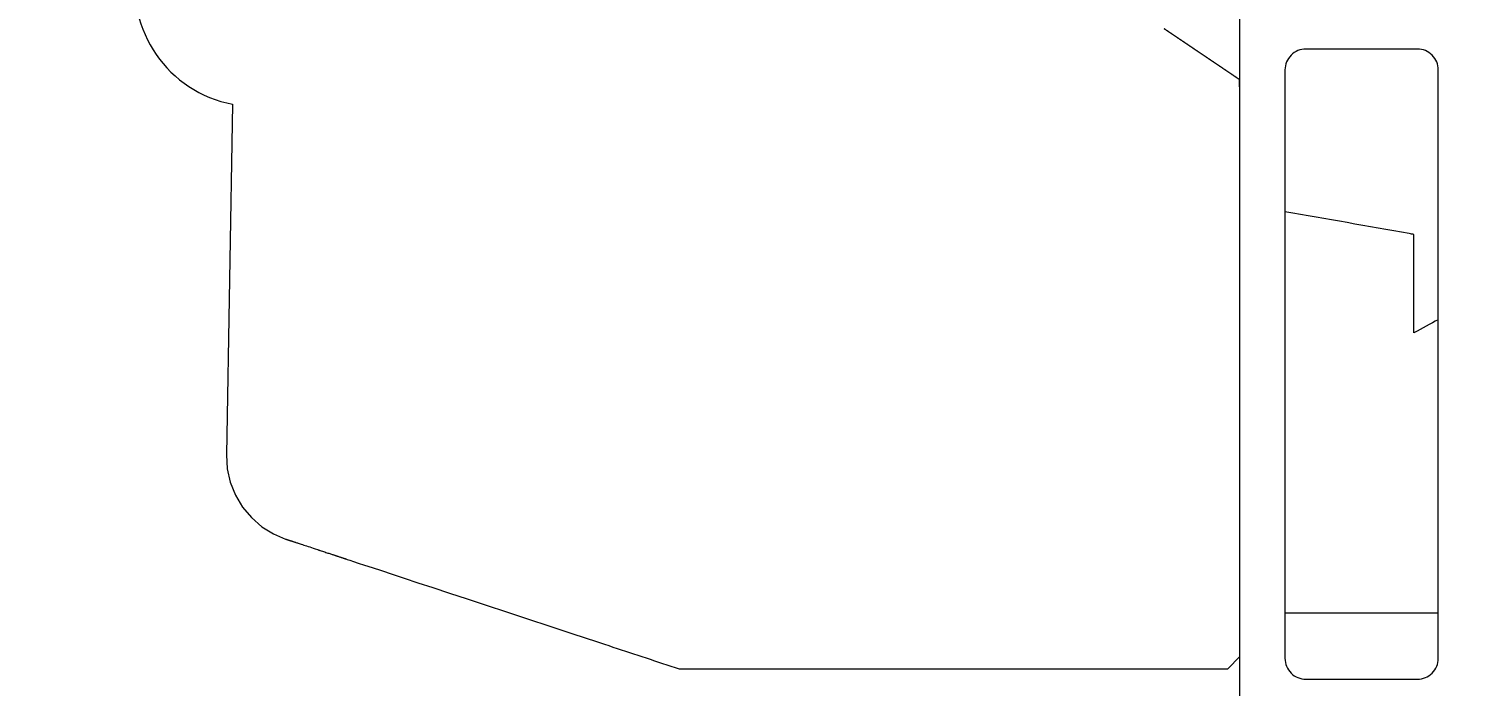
# Model space of a CAD drawing. Header units: inches. Extents: x -3905 to 10892, y 1064 to 9590.
# Drawn here: x 1950.056 to 1952.129, y 3133.018 to 3133.961 of the extents above; entities that cross this region are included whole.
import ezdxf

# ---------------------------------------------------------------- set-up
doc = ezdxf.new("R2010")
doc.units = ezdxf.units.IN
doc.header["$MEASUREMENT"] = 0
doc.header["$PDMODE"] = 3
doc.layers.add('ELEVATIONS', color=40, linetype='Continuous', lineweight=0)
doc.layers.add('SECTIONS', color=70, linetype='Continuous', lineweight=0)
doc.styles.add('DS-TXT1', font='arial.ttf', dxfattribs={"oblique": 10})
doc.dimstyles.new('DS-Fraction', dxfattribs={"dimtxt": 0.1, "dimasz": 0.035, "dimexe": 0.06, "dimexo": 0.06, "dimgap": 0.02, "dimtad": 0, "dimdec": 3, "dimzin": 0, "dimdsep": 46, "dimlunit": 4, "dimtxsty": 'DS-TXT1', "dimblk": 'BOXFILLED', "dimcen": -0.06, "dimclrd": 256, "dimclre": 256, "dimclrt": 256, "dimadec": 0, "dimazin": 0, "dimtfac": 1, "dimtdec": 3, "dimtmove": 1, "dimatfit": 3, "dimfxl": 1, "dimfrac": 2, "dimtolj": 1, "dimtzin": 0, "dimlwd": 0, "dimlwe": -1, "dimarcsym": 0})

# ---------------------------------------------------------------- blocks, each defined once
blk = doc.blocks.new('_BoxFilled')
at = {"color": 0, "linetype": 'ByBlock', "lineweight": -2}
blk.add_line((-0.5, 0), (-1, 0), dxfattribs=at)
at = {"color": 0, "linetype": 'ByBlock'}
blk.add_solid([(-0.5, 0.5), (0.5, 0.5), (-0.5, -0.5), (0.5, -0.5)], dxfattribs=at)
blk = doc.blocks.new('*D485')
at = {"layer": 'Defpoints', "color": 0, "linetype": 'Continuous', "lineweight": 5, "transparency": 16777216}
for p in [(1738.746, 3249.1721), (1953.2609, 3072.6371), (1955.0574, 3072.6371)]:
    blk.add_point(p, dxfattribs=at)
at = {"layer": 'ELEVATIONS', "linetype": 'Continuous', "transparency": 16777216}
for p, q in [((1740.186, 3249.1721), (1954.7009, 3249.1721)), ((1953.6174, 3072.6371), (1951.8209, 3072.6371))]:
    blk.add_line(p, q, dxfattribs=at)
at = {"layer": 'ELEVATIONS', "linetype": 'Continuous', "lineweight": 0, "transparency": 16777216}
for p, q in [((1953.2609, 3247.6721), (1953.2609, 3214.097)), ((1953.2609, 3074.1371), (1953.2609, 3194.0977))]:
    blk.add_line(p, q, dxfattribs=at)
at = {"layer": 'ELEVATIONS', "linetype": 'Continuous', "lineweight": 0, "transparency": 16777216, "xscale": 1.5, "yscale": 1.5, "zscale": 1.5}
for p, rotation in [((1953.2609, 3249.1721), 90), ((1953.2609, 3072.6371), 270)]:
    blk.add_blockref('_BoxFilled', p, dxfattribs=dict(at, rotation=rotation))
at = {"layer": 'ELEVATIONS', "linetype": 'Continuous', "lineweight": 5, "transparency": 16777216, "insert": (1953.2609, 3204.0973), "char_height": 3, "attachment_point": 5, "rotation": 90, "style": 'DS-TXT1'}
blk.add_mtext('\\A1;14\'-8 1/2""', dxfattribs=at)

msp = doc.modelspace()

# ---------------------------------------------------------------- linework, layer by layer
at = {"layer": 'SECTIONS', "lineweight": 0}
for points in [[(1951.85855, 3131.93205), (1951.85855, 3131.98205), (1951.91051, 3132.01205), (1951.93555, 3132.01205), (1951.93555, 3131.99705, 0.4142136), (1951.95055, 3131.98205), (1952.05855, 3131.98205, 0.4142136), (1952.07355, 3131.99705), (1952.07355, 3132.12705, 0.4142136), (1952.05855, 3132.14205), (1951.80855, 3132.14205, -0.4142136), (1951.79355, 3132.15705), (1951.79355, 3134.31705, -0.4142136), (1951.80855, 3134.33205), (1951.84233, 3134.33205, -0.1989124), (1951.85294, 3134.32766), (1951.88415, 3134.29645, 0.1989124), (1951.89476, 3134.29205), (1952.15355, 3134.29205, 0.4142136)], [(1950.21078, 3134.05189, 0.4102705), (1950.34838, 3133.85289), (1950.33939, 3133.34975), (1950.34063, 3133.32994), (1950.34496, 3133.31056), (1950.35232, 3133.29213), (1950.3625, 3133.27508), (1950.37525, 3133.25988), (1950.39026, 3133.24686), (1950.40707, 3133.23643), (1950.42437, 3133.22909), (1950.42513, 3133.22884), (1950.4252, 3133.22882), (1950.42525, 3133.2288), (1950.42531, 3133.22878), (1950.42537, 3133.22876), (1950.42544, 3133.22874), (1950.42552, 3133.22871), (1950.42562, 3133.22868), (1950.42572, 3133.22864), (1950.42583, 3133.22861), (1950.42595, 3133.22857), (1950.42609, 3133.22852), (1950.42623, 3133.22848), (1950.42638, 3133.22843), (1950.42654, 3133.22837), (1950.42671, 3133.22832), (1950.42689, 3133.22826), (1950.42707, 3133.2282), (1950.42725, 3133.22814), (1950.42741, 3133.22809), (1950.42756, 3133.22803), (1950.42771, 3133.22799), (1950.42786, 3133.22794), (1950.428, 3133.22789), (1950.42814, 3133.22785), (1950.42828, 3133.2278), (1950.42842, 3133.22775), (1950.42857, 3133.2277), (1950.42873, 3133.22765), (1950.42889, 3133.2276), (1950.42906, 3133.22754), (1950.42925, 3133.22748), (1950.42945, 3133.22741), (1950.42967, 3133.22734), (1950.4299, 3133.22726), (1950.43015, 3133.22718), (1950.43043, 3133.22709), (1950.43072, 3133.22699), (1950.43105, 3133.22689), (1950.4314, 3133.22677), (1950.43178, 3133.22665), (1950.43219, 3133.22651), (1950.43263, 3133.22636), (1950.43311, 3133.22621), (1950.43362, 3133.22604), (1950.43417, 3133.22586), (1950.43476, 3133.22566), (1950.4354, 3133.22545), (1950.43607, 3133.22523), (1950.4368, 3133.22499), (1950.43757, 3133.22474), (1950.43839, 3133.22447), (1950.43927, 3133.22417), (1950.44026, 3133.22385), (1950.44134, 3133.22349), (1950.44254, 3133.2231), (1950.44384, 3133.22267), (1950.44526, 3133.2222), (1950.44681, 3133.22169), (1950.44848, 3133.22114), (1950.45028, 3133.22054), (1950.45222, 3133.2199), (1950.4543, 3133.21922), (1950.45652, 3133.21849), (1950.45889, 3133.21771), (1950.46141, 3133.21687), (1950.46409, 3133.21599), (1950.46694, 3133.21505), (1950.46995, 3133.21406), (1950.47131, 3133.21361), (1950.47151, 3133.21354), (1950.47171, 3133.21348), (1950.4719, 3133.21341), (1950.47208, 3133.21335), (1950.47226, 3133.2133), (1950.47243, 3133.21324), (1950.47259, 3133.21319), (1950.47275, 3133.21314), (1950.4729, 3133.21309), (1950.47304, 3133.21304), (1950.47317, 3133.213), (1950.4733, 3133.21295), (1950.47342, 3133.21291), (1950.47354, 3133.21287), (1950.47365, 3133.21284), (1950.47376, 3133.2128), (1950.47386, 3133.21277), (1950.47396, 3133.21274), (1950.47409, 3133.21269), (1950.47544, 3133.21225), (1950.47723, 3133.21166), (1950.47895, 3133.21109), (1950.48061, 3133.21054), (1950.48219, 3133.21002), (1950.48369, 3133.20953), (1950.48511, 3133.20906), (1950.48645, 3133.20862), (1950.48771, 3133.2082), (1950.4889, 3133.20781), (1950.49001, 3133.20744), (1950.49105, 3133.2071), (1950.49201, 3133.20678), (1950.49289, 3133.20649), (1950.49369, 3133.20623), (1950.4944, 3133.206), (1950.49502, 3133.20579), (1950.49556, 3133.20561), (1950.49599, 3133.20547), (1950.49633, 3133.20536), (1950.49694, 3133.20516), (1950.4977, 3133.20491), (1950.49853, 3133.20464), (1950.49941, 3133.20434), (1950.50033, 3133.20404), (1950.50128, 3133.20373), (1950.50225, 3133.20341), (1950.50321, 3133.20309), (1950.50417, 3133.20277), (1950.5051, 3133.20247), (1950.506, 3133.20217), (1950.50684, 3133.20189), (1950.50762, 3133.20164), (1950.50832, 3133.20141), (1950.50893, 3133.20121), (1950.50942, 3133.20104), (1950.50979, 3133.20092), (1950.51005, 3133.20083), (1950.5102, 3133.20079), (1950.51025, 3133.20077), (1950.51084, 3133.20057), (1950.51286, 3133.19991), (1950.51638, 3133.19875), (1950.52158, 3133.19703), (1950.5286, 3133.19472), (1950.53761, 3133.19175), (1950.54866, 3133.1881), (1950.56181, 3133.18377), (1950.57708, 3133.17873), (1950.59452, 3133.17298), (1950.61411, 3133.16652), (1950.63576, 3133.15938), (1950.65938, 3133.15159), (1950.68489, 3133.14318), (1950.7122, 3133.13418), (1950.74116, 3133.12463), (1950.77163, 3133.11458), (1950.80347, 3133.10408), (1950.83651, 3133.09319), (1950.87028, 3133.08206), (1950.87622, 3133.08009), (1950.88217, 3133.07813), (1950.88812, 3133.07617), (1950.89406, 3133.07421), (1950.90001, 3133.07225), (1950.90595, 3133.07029), (1950.9119, 3133.06833), (1950.91785, 3133.06637), (1950.92379, 3133.06441), (1950.92974, 3133.06245), (1950.93569, 3133.06049), (1950.94163, 3133.05853), (1950.94758, 3133.05657), (1950.95352, 3133.05461), (1950.95947, 3133.05265), (1950.96542, 3133.05069), (1950.97136, 3133.04873), (1950.97731, 3133.04677), (1950.98326, 3133.04481), (1950.98895, 3133.04306), (1950.99259, 3133.04306), (1950.99624, 3133.04306), (1950.99988, 3133.04306), (1951.00353, 3133.04306), (1951.00717, 3133.04306), (1951.01082, 3133.04306), (1951.01446, 3133.04306), (1951.01811, 3133.04306), (1951.02175, 3133.04306), (1951.0254, 3133.04306), (1951.02904, 3133.04306), (1951.03269, 3133.04306), (1951.03633, 3133.04305), (1951.03998, 3133.04305), (1951.04362, 3133.04305), (1951.04727, 3133.04305), (1951.05091, 3133.04305), (1951.05456, 3133.04305), (1951.0582, 3133.04305), (1951.0628, 3133.04305), (1951.07096, 3133.04305), (1951.07913, 3133.04305), (1951.0873, 3133.04305), (1951.09547, 3133.04305), (1951.10364, 3133.04305), (1951.11181, 3133.04305), (1951.11997, 3133.04305), (1951.12814, 3133.04305), (1951.13631, 3133.04305), (1951.14448, 3133.04305), (1951.15265, 3133.04305), (1951.16082, 3133.04305), (1951.16898, 3133.04305), (1951.17715, 3133.04305), (1951.18532, 3133.04305), (1951.19349, 3133.04305), (1951.20166, 3133.04305), (1951.20983, 3133.04305), (1951.21799, 3133.04305), (1951.23252, 3133.04305), (1951.26116, 3133.04305), (1951.2898, 3133.04305), (1951.31844, 3133.04305), (1951.34708, 3133.04305), (1951.37572, 3133.04305), (1951.40436, 3133.04305), (1951.433, 3133.04305), (1951.46164, 3133.04305), (1951.49028, 3133.04305), (1951.51892, 3133.04305), (1951.54756, 3133.04305), (1951.5762, 3133.04305), (1951.60484, 3133.04305), (1951.63348, 3133.04305), (1951.66212, 3133.04305), (1951.69076, 3133.04305), (1951.7194, 3133.04305), (1951.74804, 3133.04305), (1951.77668, 3133.04305), (1951.79355, 3133.06051), (1951.79355, 3133.10297), (1951.79355, 3133.14543), (1951.79355, 3133.18789), (1951.79355, 3133.23035), (1951.79355, 3133.27281), (1951.79355, 3133.31527), (1951.79355, 3133.35773), (1951.79355, 3133.40019), (1951.79355, 3133.44265), (1951.79355, 3133.48511), (1951.79355, 3133.52757), (1951.79355, 3133.57003), (1951.79355, 3133.6125), (1951.79355, 3133.65496), (1951.79355, 3133.69742), (1951.79355, 3133.73988), (1951.79355, 3133.78234), (1951.79355, 3133.8248), (1951.79355, 3133.86726), (1951.79344, 3133.88807), (1951.79323, 3133.88821), (1951.79301, 3133.88836), (1951.7928, 3133.8885), (1951.79259, 3133.88865), (1951.79237, 3133.88879), (1951.79216, 3133.88893), (1951.79195, 3133.88908), (1951.79174, 3133.88922), (1951.79152, 3133.88936), (1951.79131, 3133.88951), (1951.7911, 3133.88965), (1951.79088, 3133.8898), (1951.79067, 3133.88994), (1951.79046, 3133.89008), (1951.79024, 3133.89023), (1951.79003, 3133.89037), (1951.78982, 3133.89051), (1951.78961, 3133.89066), (1951.78939, 3133.8908), (1951.78918, 3133.89094), (1951.78897, 3133.89109), (1951.78875, 3133.89123), (1951.78854, 3133.89138), (1951.78833, 3133.89152), (1951.78811, 3133.89166), (1951.7879, 3133.89181), (1951.78769, 3133.89195), (1951.78748, 3133.89209), (1951.78726, 3133.89224), (1951.78705, 3133.89238), (1951.78684, 3133.89253), (1951.78662, 3133.89267), (1951.78641, 3133.89281), (1951.7862, 3133.89296), (1951.78598, 3133.8931), (1951.78577, 3133.89324), (1951.78556, 3133.89339), (1951.78535, 3133.89353), (1951.78513, 3133.89367), (1951.78492, 3133.89382), (1951.78471, 3133.89396), (1951.78449, 3133.89411), (1951.78428, 3133.89425), (1951.78407, 3133.89439), (1951.78385, 3133.89454), (1951.78364, 3133.89468), (1951.78343, 3133.89482), (1951.78322, 3133.89497), (1951.783, 3133.89511), (1951.78279, 3133.89525), (1951.78258, 3133.8954), (1951.78236, 3133.89554), (1951.78215, 3133.89569), (1951.78194, 3133.89583), (1951.78172, 3133.89597), (1951.78151, 3133.89612), (1951.7813, 3133.89626), (1951.78109, 3133.8964), (1951.78087, 3133.89655), (1951.78066, 3133.89669), (1951.78045, 3133.89684), (1951.78023, 3133.89698), (1951.78002, 3133.89712), (1951.77981, 3133.89727), (1951.77959, 3133.89741), (1951.77938, 3133.89755), (1951.77917, 3133.8977), (1951.77896, 3133.89784), (1951.77874, 3133.89798), (1951.77853, 3133.89813), (1951.77832, 3133.89827), (1951.7781, 3133.89842), (1951.77789, 3133.89856), (1951.77768, 3133.8987), (1951.77746, 3133.89885), (1951.77725, 3133.89899), (1951.77704, 3133.89913), (1951.77683, 3133.89928), (1951.77661, 3133.89942), (1951.7764, 3133.89956), (1951.77619, 3133.89971), (1951.77597, 3133.89985), (1951.77576, 3133.9), (1951.77555, 3133.90014), (1951.77533, 3133.90028), (1951.77512, 3133.90043), (1951.77491, 3133.90057), (1951.7747, 3133.90071), (1951.77448, 3133.90086), (1951.77427, 3133.901), (1951.77406, 3133.90115), (1951.77384, 3133.90129), (1951.77363, 3133.90143), (1951.77342, 3133.90158), (1951.7732, 3133.90172), (1951.77299, 3133.90186), (1951.77278, 3133.90201), (1951.77257, 3133.90215), (1951.77235, 3133.90229), (1951.77214, 3133.90244), (1951.77193, 3133.90258), (1951.77171, 3133.90273), (1951.7715, 3133.90287), (1951.77129, 3133.90301), (1951.77107, 3133.90316), (1951.77086, 3133.9033), (1951.77065, 3133.90344), (1951.77044, 3133.90359), (1951.77022, 3133.90373), (1951.77001, 3133.90387), (1951.7698, 3133.90402), (1951.76958, 3133.90416), (1951.76937, 3133.90431), (1951.76916, 3133.90445), (1951.76894, 3133.90459), (1951.76873, 3133.90474), (1951.76852, 3133.90488), (1951.76831, 3133.90502), (1951.76809, 3133.90517), (1951.76788, 3133.90531), (1951.76767, 3133.90546), (1951.76745, 3133.9056), (1951.76724, 3133.90574), (1951.76703, 3133.90589), (1951.76681, 3133.90603), (1951.7666, 3133.90617), (1951.76639, 3133.90632), (1951.76618, 3133.90646), (1951.76596, 3133.9066), (1951.76575, 3133.90675), (1951.76554, 3133.90689), (1951.76532, 3133.90704), (1951.76511, 3133.90718), (1951.7649, 3133.90732), (1951.76468, 3133.90747), (1951.76447, 3133.90761), (1951.76426, 3133.90775), (1951.76405, 3133.9079), (1951.76383, 3133.90804), (1951.76362, 3133.90818), (1951.76341, 3133.90833), (1951.76319, 3133.90847), (1951.76298, 3133.90862), (1951.76277, 3133.90876), (1951.76255, 3133.9089), (1951.76234, 3133.90905), (1951.76213, 3133.90919), (1951.76192, 3133.90933), (1951.7617, 3133.90948), (1951.76149, 3133.90962), (1951.76128, 3133.90977), (1951.76106, 3133.90991), (1951.76085, 3133.91005), (1951.76064, 3133.9102), (1951.76042, 3133.91034), (1951.76021, 3133.91048), (1951.76, 3133.91063), (1951.75979, 3133.91077), (1951.75957, 3133.91091), (1951.75936, 3133.91106), (1951.75915, 3133.9112), (1951.75893, 3133.91135), (1951.75872, 3133.91149), (1951.75851, 3133.91163), (1951.75829, 3133.91178), (1951.75808, 3133.91192), (1951.75787, 3133.91206), (1951.75766, 3133.91221), (1951.75744, 3133.91235), (1951.75723, 3133.91249), (1951.75702, 3133.91264), (1951.7568, 3133.91278), (1951.75659, 3133.91293), (1951.75638, 3133.91307), (1951.75616, 3133.91321), (1951.75595, 3133.91336), (1951.75574, 3133.9135), (1951.75553, 3133.91364), (1951.75531, 3133.91379), (1951.7551, 3133.91393), (1951.75489, 3133.91408), (1951.75467, 3133.91422), (1951.75446, 3133.91436), (1951.75425, 3133.91451), (1951.75403, 3133.91465), (1951.75382, 3133.91479), (1951.75361, 3133.91494), (1951.7534, 3133.91508), (1951.75318, 3133.91522), (1951.75297, 3133.91537), (1951.75276, 3133.91551), (1951.75254, 3133.91566), (1951.75233, 3133.9158), (1951.75212, 3133.91594), (1951.7519, 3133.91609), (1951.75169, 3133.91623), (1951.75148, 3133.91637), (1951.75127, 3133.91652), (1951.75105, 3133.91666), (1951.75084, 3133.9168), (1951.75063, 3133.91695), (1951.75041, 3133.91709), (1951.7502, 3133.91724), (1951.74999, 3133.91738), (1951.74977, 3133.91752), (1951.74956, 3133.91767), (1951.74935, 3133.91781), (1951.74914, 3133.91795), (1951.74892, 3133.9181), (1951.74871, 3133.91824), (1951.7485, 3133.91839), (1951.74828, 3133.91853), (1951.74807, 3133.91867), (1951.74786, 3133.91882), (1951.74764, 3133.91896), (1951.74743, 3133.9191), (1951.74722, 3133.91925), (1951.74701, 3133.91939), (1951.74679, 3133.91953), (1951.74658, 3133.91968), (1951.74637, 3133.91982), (1951.74615, 3133.91997), (1951.74594, 3133.92011), (1951.74573, 3133.92025), (1951.74551, 3133.9204), (1951.7453, 3133.92054), (1951.74509, 3133.92068), (1951.74488, 3133.92083), (1951.74466, 3133.92097), (1951.74445, 3133.92111), (1951.74424, 3133.92126), (1951.74402, 3133.9214), (1951.74381, 3133.92155), (1951.7436, 3133.92169), (1951.74338, 3133.92183), (1951.74317, 3133.92198), (1951.74296, 3133.92212), (1951.74275, 3133.92226), (1951.74253, 3133.92241), (1951.74232, 3133.92255), (1951.74211, 3133.9227), (1951.74189, 3133.92284), (1951.74168, 3133.92298), (1951.74147, 3133.92313), (1951.74125, 3133.92327), (1951.74104, 3133.92341), (1951.74083, 3133.92356), (1951.74062, 3133.9237), (1951.7404, 3133.92384), (1951.74019, 3133.92399), (1951.73998, 3133.92413), (1951.73976, 3133.92428), (1951.73955, 3133.92442), (1951.73934, 3133.92456), (1951.73912, 3133.92471), (1951.73891, 3133.92485), (1951.7387, 3133.92499), (1951.73849, 3133.92514), (1951.73827, 3133.92528), (1951.73806, 3133.92543), (1951.73785, 3133.92557), (1951.73763, 3133.92571), (1951.73742, 3133.92586), (1951.73721, 3133.926), (1951.73699, 3133.92614), (1951.73678, 3133.92629), (1951.73657, 3133.92643), (1951.73636, 3133.92657), (1951.73614, 3133.92672), (1951.73593, 3133.92686), (1951.73572, 3133.92701), (1951.7355, 3133.92715), (1951.73529, 3133.92729), (1951.73508, 3133.92744), (1951.73487, 3133.92758), (1951.73465, 3133.92772), (1951.73444, 3133.92787), (1951.73423, 3133.92801), (1951.73401, 3133.92815), (1951.7338, 3133.9283), (1951.73359, 3133.92844), (1951.73337, 3133.92859), (1951.73316, 3133.92873), (1951.73295, 3133.92887), (1951.73274, 3133.92902), (1951.73252, 3133.92916), (1951.73231, 3133.9293), (1951.7321, 3133.92945), (1951.73188, 3133.92959), (1951.73167, 3133.92974), (1951.73146, 3133.92988), (1951.73124, 3133.93002), (1951.73103, 3133.93017), (1951.73082, 3133.93031), (1951.73061, 3133.93045), (1951.73039, 3133.9306), (1951.73018, 3133.93074), (1951.72997, 3133.93088), (1951.72975, 3133.93103), (1951.72954, 3133.93117), (1951.72933, 3133.93132), (1951.72911, 3133.93146), (1951.7289, 3133.9316), (1951.72869, 3133.93175), (1951.72848, 3133.93189), (1951.72826, 3133.93203), (1951.72805, 3133.93218), (1951.72784, 3133.93232), (1951.72762, 3133.93246), (1951.72741, 3133.93261), (1951.7272, 3133.93275), (1951.72698, 3133.9329), (1951.72677, 3133.93304), (1951.72656, 3133.93318), (1951.72635, 3133.93333), (1951.72613, 3133.93347), (1951.72592, 3133.93361), (1951.72571, 3133.93376), (1951.72549, 3133.9339), (1951.72528, 3133.93405), (1951.72507, 3133.93419), (1951.72485, 3133.93433), (1951.72464, 3133.93448), (1951.72443, 3133.93462), (1951.72422, 3133.93476), (1951.724, 3133.93491), (1951.72379, 3133.93505), (1951.72358, 3133.93519), (1951.72336, 3133.93534), (1951.72315, 3133.93548), (1951.72294, 3133.93563), (1951.72272, 3133.93577), (1951.72251, 3133.93591), (1951.7223, 3133.93606), (1951.72209, 3133.9362), (1951.72187, 3133.93634), (1951.72166, 3133.93649), (1951.72145, 3133.93663), (1951.72123, 3133.93677), (1951.72102, 3133.93692), (1951.72081, 3133.93706), (1951.72059, 3133.93721), (1951.72038, 3133.93735), (1951.72017, 3133.93749), (1951.71996, 3133.93764), (1951.71974, 3133.93778), (1951.71953, 3133.93792), (1951.71932, 3133.93807), (1951.7191, 3133.93821), (1951.71889, 3133.93836), (1951.71868, 3133.9385), (1951.71846, 3133.93864), (1951.71825, 3133.93879), (1951.71804, 3133.93893), (1951.71783, 3133.93907), (1951.71761, 3133.93922), (1951.7174, 3133.93936), (1951.71719, 3133.9395), (1951.71697, 3133.93965), (1951.71676, 3133.93979), (1951.71655, 3133.93994), (1951.71633, 3133.94008), (1951.71612, 3133.94022), (1951.71591, 3133.94037), (1951.7157, 3133.94051), (1951.71548, 3133.94065), (1951.71527, 3133.9408), (1951.71506, 3133.94094), (1951.71484, 3133.94108), (1951.71463, 3133.94123), (1951.71442, 3133.94137), (1951.7142, 3133.94152), (1951.71399, 3133.94166), (1951.71378, 3133.9418), (1951.71357, 3133.94195), (1951.71335, 3133.94209), (1951.71314, 3133.94223), (1951.71293, 3133.94238), (1951.71271, 3133.94252), (1951.7125, 3133.94267), (1951.71229, 3133.94281), (1951.71207, 3133.94295), (1951.71186, 3133.9431), (1951.71165, 3133.94324), (1951.71144, 3133.94338), (1951.71122, 3133.94353), (1951.71101, 3133.94367), (1951.7108, 3133.94381), (1951.71058, 3133.94396), (1951.71037, 3133.9441), (1951.71016, 3133.94425), (1951.70994, 3133.94439), (1951.70973, 3133.94453), (1951.70952, 3133.94468), (1951.70931, 3133.94482), (1951.70909, 3133.94496), (1951.70888, 3133.94511), (1951.70867, 3133.94525), (1951.70845, 3133.94539), (1951.70824, 3133.94554), (1951.70803, 3133.94568), (1951.70781, 3133.94583), (1951.7076, 3133.94597), (1951.70739, 3133.94611), (1951.70718, 3133.94626), (1951.70696, 3133.9464), (1951.70675, 3133.94654), (1951.70654, 3133.94669), (1951.70632, 3133.94683), (1951.70611, 3133.94698), (1951.7059, 3133.94712), (1951.70568, 3133.94726), (1951.70547, 3133.94741), (1951.70526, 3133.94755), (1951.70505, 3133.94769), (1951.70483, 3133.94784), (1951.70462, 3133.94798), (1951.70441, 3133.94812), (1951.70419, 3133.94827), (1951.70398, 3133.94841), (1951.70377, 3133.94856), (1951.70355, 3133.9487), (1951.70334, 3133.94884), (1951.70313, 3133.94899), (1951.70292, 3133.94913), (1951.7027, 3133.94927), (1951.70249, 3133.94942), (1951.70228, 3133.94956), (1951.70206, 3133.9497), (1951.70185, 3133.94985), (1951.70164, 3133.94999), (1951.70142, 3133.95014), (1951.70121, 3133.95028), (1951.701, 3133.95042), (1951.70079, 3133.95057), (1951.70057, 3133.95071), (1951.70036, 3133.95085), (1951.70015, 3133.951), (1951.69993, 3133.95114), (1951.69972, 3133.95129), (1951.69951, 3133.95143), (1951.69929, 3133.95157), (1951.69908, 3133.95172), (1951.69887, 3133.95186), (1951.69866, 3133.952), (1951.69844, 3133.95215), (1951.69823, 3133.95229), (1951.69802, 3133.95243), (1951.6978, 3133.95258), (1951.69759, 3133.95272), (1951.69738, 3133.95287), (1951.69716, 3133.95301), (1951.69695, 3133.95315), (1951.69674, 3133.9533), (1951.69653, 3133.95344), (1951.69631, 3133.95358), (1951.6961, 3133.95373), (1951.69589, 3133.95387), (1951.69567, 3133.95402), (1951.69546, 3133.95416), (1951.69525, 3133.9543), (1951.69503, 3133.95445), (1951.69482, 3133.95459), (1951.69461, 3133.95473), (1951.6944, 3133.95488), (1951.69418, 3133.95502), (1951.69397, 3133.95516), (1951.69376, 3133.95531), (1951.69354, 3133.95545), (1951.69333, 3133.9556), (1951.69312, 3133.95574), (1951.6929, 3133.95588), (1951.69269, 3133.95603), (1951.69248, 3133.95617), (1951.69227, 3133.95631), (1951.69205, 3133.95646), (1951.69184, 3133.9566), (1951.69163, 3133.95674), (1951.69141, 3133.95689), (1951.6912, 3133.95703), (1951.69099, 3133.95718), (1951.69077, 3133.95732), (1951.69056, 3133.95746), (1951.69035, 3133.95761), (1951.69014, 3133.95775), (1951.68992, 3133.95789), (1951.68971, 3133.95804), (1951.6895, 3133.95818), (1951.68928, 3133.95833), (1951.68907, 3133.95847), (1951.68886, 3133.95861), (1951.68864, 3133.95876), (1951.68843, 3133.9589), (1951.68822, 3133.95904), (1951.68801, 3133.95919), (1951.68779, 3133.95933), (1951.68758, 3133.95947), (1951.68737, 3133.95962), (1951.68715, 3133.95976), (1951.68694, 3133.95991), (1951.68673, 3133.96005), (1951.68651, 3133.96019), (1951.6863, 3133.96034), (1951.68609, 3133.96048), (1951.68588, 3133.96062), (1951.68566, 3133.96077), (1951.68545, 3133.96091), (1951.68524, 3133.96105)]]:
    msp.add_lwpolyline(points, format="xyb", dxfattribs=at)
msp.add_lwpolyline([(1952.07855, 3133.05805), (1952.07855, 3133.90205, 0.4142136), (1952.04855, 3133.93205), (1951.88855, 3133.93205, 0.4142136), (1951.85855, 3133.90205), (1951.85855, 3133.05805, 0.4142136), (1951.88855, 3133.02805), (1952.04855, 3133.02805, 0.4142136)], format="xyb", close=True, dxfattribs=at)
for points, knots in [([(1952.04355, 3133.52497), (1952.05557, 3133.53125), (1952.06724, 3133.53754), (1952.07854, 3133.54381), (1952.07855, 3133.40356), (1952.07855, 3133.26331), (1952.07855, 3133.12305), (1952.00521, 3133.12305), (1951.93188, 3133.12305), (1951.85855, 3133.12305), (1951.85855, 3133.31495), (1951.85855, 3133.50684), (1951.85855, 3133.69874), (1951.91801, 3133.68825), (1951.97747, 3133.67777), (1952.03694, 3133.66728), (1952.03914, 3133.6669), (1952.04134, 3133.66651), (1952.04355, 3133.66612), (1952.04355, 3133.65945), (1952.04355, 3133.65278), (1952.04355, 3133.64612), (1952.04355, 3133.60574), (1952.04355, 3133.56535), (1952.04355, 3133.52497)], [0, 0, 0, 0, 0.1356561, 0.1356561, 0.1356561, 1.1356561, 1.1356561, 1.1356561, 2.1356561, 2.1356561, 2.1356561, 3.1356561, 3.1356561, 3.1356561, 4.1356561, 4.1356561, 4.1356561, 5.1356561, 5.1356561, 5.1356561, 6.1356561, 6.1356561, 6.1356561, 7.1356561, 7.1356561, 7.1356561, 7.1356561]), ([(1950.49639, 3133.20534), (1950.49709, 3133.20511), (1950.49796, 3133.20482), (1950.49987, 3133.20419), (1950.50091, 3133.20385), (1950.50301, 3133.20316), (1950.50407, 3133.20281), (1950.50606, 3133.20215), (1950.50699, 3133.20184), (1950.50856, 3133.20133), (1950.50921, 3133.20111), (1950.50962, 3133.20098)], [1.9993467, 1.9993467, 1.9993467, 1.9993467, 2.4021395, 2.4021395, 2.8049322, 2.8049322, 3.2077249, 3.2077249, 3.6105177, 3.6105177, 4.0133104, 4.0133104, 4.0133104, 4.0133104]), ([(1950.51019, 3133.20079), (1950.51019, 3133.20079), (1950.51017, 3133.2008), (1950.51007, 3133.20083), (1950.50979, 3133.20092), (1950.50962, 3133.20098), (1950.50971, 3133.20095), (1950.50979, 3133.20092), (1950.50992, 3133.20088), (1950.50998, 3133.20086), (1950.51009, 3133.20082), (1950.51013, 3133.20081), (1950.51019, 3133.20079), (1950.51021, 3133.20078), (1950.51025, 3133.20077), (1950.51025, 3133.20077), (1950.51025, 3133.20077)], [0, 0, 0, 0, 0.05141648, 0.05141648, 0.2311464, 0.2311464, 0.2311464, 0.32053, 0.32053, 0.40991359, 0.40991359, 0.49929719, 0.49929719, 0.58868078, 0.58868078, 0.67806437, 0.67806437, 0.67806437, 0.67806437])]:
    msp.add_open_spline(points, degree=3, knots=knots, dxfattribs=at)

# ---------------------------------------------------------------- dimensions: what is measured, and where the dimension line sits
at = {"layer": 'ELEVATIONS', "linetype": 'Continuous', "lineweight": 5}
dim = msp.add_linear_dim(base=(1953.26095, 3072.63705), p1=(1738.74599, 3249.17207), p2=(1955.05742, 3072.63705), angle=90, dimstyle='DS-Fraction', override={"dimscale": 24, "dimtxt": 0.125, "dimasz": 0.0625, "dimpost": '"'}, dxfattribs=at)
dim.commit()
dim.dimension.update_dxf_attribs({"geometry": '*D485', "text_midpoint": (1953.26095, 3204.09733), "dimtype": 160})

doc.saveas('drawing.dxf')
